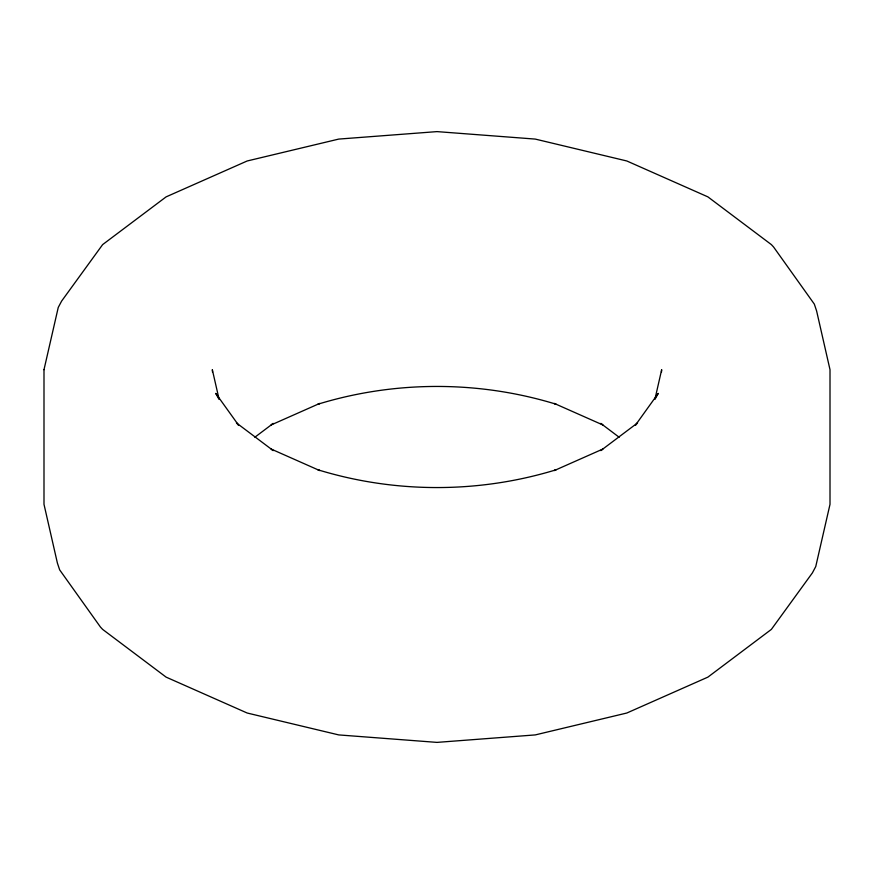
<?xml version="1.0" encoding="UTF-8"?>
<svg xmlns="http://www.w3.org/2000/svg" width="874" height="874" viewBox="0 0 874 874"><rect width="100%" height="100%" fill="white"/><g stroke="black" fill="none" stroke-linecap="round" stroke-linejoin="round"><path stroke-width="1.31" d="M661.476 372.16L661.673 369.68L654.899 399.385M655.347 398.631L658.242 393.387L635.365 425.277L637.561 422.918L600.755 450.613L602.885 449.039L554.302 470.562L556.006 469.819C478.81 493.471 395.19 493.471 317.994 469.819L319.698 470.562L271.115 449.039L273.245 450.613L236.439 422.918L238.635 425.277L215.758 393.387L218.653 398.631M254.847 437.24L273.245 423.387L271.115 424.961L319.698 403.438L317.994 404.181C395.19 380.529 478.81 380.529 556.006 404.181L554.302 403.438L602.885 424.961L600.755 423.387L619.153 437.24M219.101 399.385L212.327 369.68L212.524 372.16M43.995 369.68L43.995 504.32L57.389 563.042L59.661 569.87L100.434 627.029L102.629 629.389L166.115 677.131L247.178 713.02L338.741 734.914L437 742.387L535.259 734.914L626.822 713.02L707.885 677.131L771.371 629.389L812.383 572.907L815.748 566.56L830.005 504.32L830.005 369.68L816.611 310.958L814.339 304.13L773.566 246.971L771.371 244.611L707.885 196.868L626.822 160.98L535.259 139.086L437 131.613L338.741 139.086L247.178 160.98L166.115 196.868L102.629 244.611L61.617 301.093L58.252 307.44L43.995 369.68"/></g></svg>
